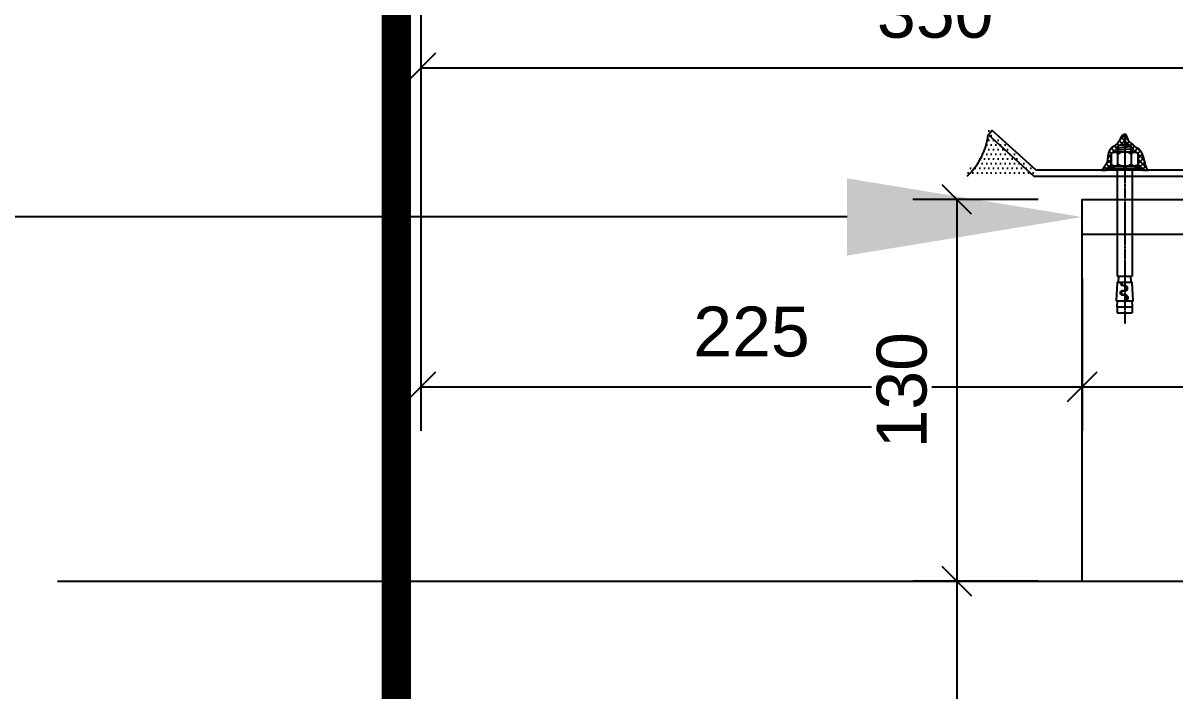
# Model space of a CAD drawing. Header units: millimetres. Extents: x 0 to 119933, y -45162 to 41221.
# Drawn here: x 26351.8 to 26743.8, y 2744.9 to 2972.4 of the extents above; entities that cross this region are included whole.
import ezdxf
from ezdxf import colors
from ezdxf.entities.mleader import LeaderData, LeaderLine
from ezdxf.math import Vec2, Vec3

# ---------------------------------------------------------------- set-up
doc = ezdxf.new("R2010")
doc.units = ezdxf.units.MM
doc.linetypes.add('ACAD_ISO04W100', pattern=[30, 24, -3, 0, -3])
doc.linetypes.add('CENTER', pattern=[2, 1.25, -0.25, 0.25, -0.25])
doc.layers.get('DEFPOINTS').update_dxf_attribs({"color": 166})
for name, color, linetype in [('F_ALUM', 4, 'Continuous'), ('F_CONC', 7, 'Continuous'), ('F_FIXS', 1, 'Continuous'), ('F_SEAL', 8, 'Continuous'), ('F_STEL', 3, 'Continuous'), ('gasket', 1, 'Continuous'), ('Hatch', 8, 'Continuous')]:
    doc.layers.add(name, color=color, linetype=linetype)
doc.styles.add('Arial', font='arial.ttf')
doc.styles.get("Standard").update_dxf_attribs({"font": 'arial.ttf'})
doc.dimstyles.new('10x of Arup4', dxfattribs={"dimscale": 10, "dimtxt": 1.7, "dimasz": 1, "dimexe": 1.5, "dimexo": 1.5, "dimgap": 1, "dimtad": 1, "dimdec": 1, "dimdsep": 46, "dimtxsty": 'Arial', "dimblk": 'OBLIQUE', "dimcen": 0, "dimclrd": 1, "dimclre": 1, "dimclrt": 7, "dimadec": 0, "dimazin": 0, "dimtfac": 1, "dimtdec": 1, "dimtix": 1, "dimtofl": 0, "dimtmove": 2, "dimatfit": 3, "dimfxl": 5, "dimtfill": 1, "dimtolj": 1, "dimtzin": 0, "dimlwd": -1, "dimlwe": -1, "dimarcsym": 0})

# ---------------------------------------------------------------- blocks, each defined once
blk = doc.blocks.new('M10-NUT-S')
at = {"color": 251, "linetype": 'ACAD_ISO04W100', "ltscale": 0.2}
blk.add_line((12.13, 0), (-2.59, 0), dxfattribs=at)
blk.add_lwpolyline([(1.33, -9.25), (4.77, -9.25), (8.21, -9.25, 0.575805), (8.21, -4.62, 0.288675), (8.21, 4.62, 0.575805), (8.21, 9.25), (4.77, 9.25), (1.33, 9.25, 0.575805), (1.33, 4.62, 0.288675), (1.33, -4.62, 0.575805)], format="xyb", close=True)
for points in [[(0, -6.94), (0, 6.93)], [(1.33, 4.62), (4.77, 4.62), (8.21, 4.62)], [(9.54, -6.94), (9.54, 6.93)], [(1.33, -4.62), (4.77, -4.62), (8.21, -4.62)]]:
    blk.add_lwpolyline(points)
blk = doc.blocks.new('M10-NUT-GROUP')
at = {"color": 251, "linetype": 'ACAD_ISO04W100', "ltscale": 0.2}
blk.add_line((22.47, 0), (-3.01, 0), dxfattribs=at)
for p, q in [((1.5, 0.87), (0, 0)), ((1.5, 0), (0, -0.87))]:
    blk.add_line(p, q)
blk.add_lwpolyline([(1.5, -9.88), (1.5, 9.89), (0, 9.89), (0, -9.88)], close=True)
for points in [[(1.5, -6.93), (1.5, 6.93)], [(12.54, 4), (13.29, -4)], [(14.04, 4), (14.79, -4)]]:
    blk.add_lwpolyline(points)
blk.add_lwpolyline([(11.04, 4, 0.267949), (11.17, 4.08), (11.7, 5), (11.88, 5), (12.41, 4.08, 0.57735), (12.67, 4.08), (13.21, 5), (13.38, 5), (13.91, 4.08, 0.57735), (14.17, 4.08), (14.71, 5), (15.71, 4), (15.71, -4), (15.18, -4.52), (14.92, -4.07, 0.57735), (14.66, -4.07), (14.13, -5), (13.96, -5), (13.42, -4.07, 0.579837), (13.16, -4.07), (12.63, -5), (12.46, -5), (11.92, -4.07, 0.579837), (11.66, -4.07), (11.13, -5), (11.04, -5)], format="xyb")
blk.add_blockref('M10-NUT-S', (1.5, 0))
blk = doc.blocks.new('M10-MECHANICAL ANCHOR')
at = {"color": 251, "linetype": 'CENTER'}
blk.add_line((0, 22.29), (0, -104.47), dxfattribs=at)
for p, q in [((-5, 0), (-5, -72.24)), ((5, 0), (5, -72.24)), ((-5, -72.24), (5, -72.24)), ((-4.2, -76.4), (-4, -72.24)), ((4, -72.24), (4.2, -76.4)), ((-5, -93.07), (-4.8, -88.9)), ((-5, -93.07), (-5, -97.24)), ((-5, -93.07), (5, -93.07)), ((4.8, -88.9), (5, -93.07)), ((5, -93.07), (5, -97.24)), ((-5, -97.24), (5, -97.24))]:
    blk.add_line(p, q)
blk.add_lwpolyline([(-12.5, 0), (-12.5, 1.25), (12.5, 1.25), (12.5, 0)], close=True)
for points in [[(-5.83, -88.9), (0.12, -88.9, 1.061049), (-0.75, -85.17, -1.339139), (-0.75, -82.01, 1.339139), (-0.75, -78.84, -0.484532), (-2.61, -76.4), (-5.21, -76.4)], [(-2.17, -76.4, 0.494935), (-0.8, -78.43, -1.315172), (-0.87, -82.41, 1.339139), (-0.87, -84.77, -0.843584), (1.17, -88.9), (5.83, -88.9), (5.21, -76.4)]]:
    blk.add_lwpolyline(points, format="xyb", close=True)
at = {"rotation": 90}
blk.add_blockref('M10-NUT-GROUP', (0, 1.25), dxfattribs=at)
blk = doc.blocks.new('ddddddsflkdajfk')
at = {"xscale": 0.5, "yscale": 0.5, "zscale": 0.5, "rotation": 90}
blk.add_blockref('M10-MECHANICAL ANCHOR', (0, 0), dxfattribs=at)
blk = doc.blocks.new('A$C3041749B')
at = {"layer": 'F_SEAL'}
h = blk.add_hatch(dxfattribs=at)
h.set_pattern_fill('ANSI37', color=256, scale=10)
h.set_pattern_definition([(45, (-31185.409, 144.5434), (-0.883883476, 0.883883476), []), (135, (-31185.409, 144.5434), (-0.883883476, -0.883883476), [])])
edge = h.paths.add_edge_path()
edge.add_line((-1.25, 11.25), (-1.29, 11.19))
edge.add_line((-1.29, 11.19), (-1.34, 11.08))
edge.add_line((-1.34, 11.08), (-1.39, 10.97))
edge.add_line((-1.39, 10.97), (-1.45, 10.87))
edge.add_line((-1.45, 10.87), (-1.5, 10.76))
edge.add_line((-1.5, 10.76), (-1.55, 10.66))
edge.add_line((-1.55, 10.66), (-1.6, 10.55))
edge.add_line((-1.6, 10.55), (-1.66, 10.45))
edge.add_line((-1.66, 10.45), (-1.71, 10.34))
edge.add_line((-1.71, 10.34), (-1.77, 10.24))
edge.add_line((-1.77, 10.24), (-1.82, 10.13))
edge.add_line((-1.82, 10.13), (-1.88, 10.03))
edge.add_line((-1.88, 10.03), (-1.94, 9.93))
edge.add_line((-1.94, 9.93), (-2, 9.82))
edge.add_line((-2, 9.82), (-2.06, 9.72))
edge.add_line((-2.06, 9.72), (-2.12, 9.62))
edge.add_line((-2.12, 9.62), (-2.19, 9.52))
edge.add_line((-2.19, 9.52), (-2.25, 9.42))
edge.add_line((-2.25, 9.42), (-2.32, 9.32))
edge.add_line((-2.32, 9.32), (-2.39, 9.22))
edge.add_line((-2.39, 9.22), (-2.46, 9.13))
edge.add_line((-2.46, 9.13), (-2.53, 9.04))
edge.add_line((-2.53, 9.04), (-2.61, 8.94))
edge.add_line((-2.61, 8.94), (-2.69, 8.86))
edge.add_line((-2.69, 8.86), (-2.77, 8.77))
edge.add_line((-2.77, 8.77), (-2.85, 8.69))
edge.add_line((-2.85, 8.69), (-2.94, 8.61))
edge.add_line((-2.94, 8.61), (-3.03, 8.53))
edge.add_line((-3.03, 8.53), (-3.12, 8.46))
edge.add_line((-3.12, 8.46), (-3.22, 8.39))
edge.add_line((-3.22, 8.39), (-3.32, 8.32))
edge.add_line((-3.32, 8.32), (-3.41, 8.26))
edge.add_line((-3.41, 8.26), (-3.52, 8.2))
edge.add_line((-3.52, 8.2), (-3.62, 8.14))
edge.add_line((-3.62, 8.14), (-3.72, 8.08))
edge.add_line((-3.72, 8.08), (-3.82, 8.01))
edge.add_line((-3.82, 8.01), (-3.92, 7.95))
edge.add_line((-3.92, 7.95), (-4.03, 7.89))
edge.add_line((-4.03, 7.89), (-4.12, 7.83))
edge.add_line((-4.12, 7.83), (-4.22, 7.76))
edge.add_line((-4.22, 7.76), (-4.32, 7.69))
edge.add_line((-4.32, 7.69), (-4.41, 7.62))
edge.add_line((-4.41, 7.62), (-4.5, 7.54))
edge.add_line((-4.5, 7.54), (-4.59, 7.46))
edge.add_line((-4.59, 7.46), (-4.67, 7.38))
edge.add_line((-4.67, 7.38), (-4.75, 7.3))
edge.add_line((-4.75, 7.3), (-4.82, 7.21))
edge.add_line((-4.82, 7.21), (-4.9, 7.11))
edge.add_line((-4.9, 7.11), (-4.97, 7.02))
edge.add_line((-4.97, 7.02), (-5.03, 6.92))
edge.add_line((-5.03, 6.92), (-5.09, 6.82))
edge.add_line((-5.09, 6.82), (-5.15, 6.71))
edge.add_line((-5.15, 6.71), (-5.21, 6.61))
edge.add_line((-5.21, 6.61), (-5.26, 6.5))
edge.add_line((-5.26, 6.5), (-5.31, 6.39))
edge.add_line((-5.31, 6.39), (-5.36, 6.27))
edge.add_line((-5.36, 6.27), (-5.41, 6.16))
edge.add_line((-5.41, 6.16), (-5.45, 6.04))
edge.add_line((-5.45, 6.04), (-5.48, 5.93))
edge.add_line((-5.48, 5.93), (-5.52, 5.81))
edge.add_line((-5.52, 5.81), (-5.55, 5.69))
edge.add_line((-5.55, 5.69), (-5.58, 5.57))
edge.add_line((-5.58, 5.57), (-5.6, 5.44))
edge.add_line((-5.6, 5.44), (-5.63, 5.32))
edge.add_line((-5.63, 5.32), (-5.65, 5.2))
edge.add_line((-5.65, 5.2), (-5.66, 5.07))
edge.add_line((-5.66, 5.07), (-5.68, 4.95))
edge.add_line((-5.68, 4.95), (-5.69, 4.83))
edge.add_line((-5.69, 4.83), (-5.71, 4.7))
edge.add_line((-5.71, 4.7), (-5.72, 4.58))
edge.add_line((-5.72, 4.58), (-5.73, 4.46))
edge.add_line((-5.73, 4.46), (-5.74, 4.34))
edge.add_line((-5.74, 4.34), (-5.75, 4.22))
edge.add_line((-5.75, 4.22), (-5.76, 4.1))
edge.add_line((-5.76, 4.1), (-5.77, 3.98))
edge.add_line((-5.77, 3.98), (-5.78, 3.86))
edge.add_line((-5.78, 3.86), (-5.79, 3.75))
edge.add_line((-5.79, 3.75), (-5.81, 3.64))
edge.add_line((-5.81, 3.64), (-5.82, 3.53))
edge.add_line((-5.82, 3.53), (-5.84, 3.42))
edge.add_line((-5.84, 3.42), (-5.85, 3.31))
edge.add_line((-5.85, 3.31), (-5.87, 3.21))
edge.add_line((-5.87, 3.21), (-5.89, 3.11))
edge.add_line((-5.89, 3.11), (-5.92, 3.02))
edge.add_line((-5.92, 3.02), (-5.95, 2.92))
edge.add_line((-5.95, 2.92), (-5.98, 2.83))
edge.add_line((-5.98, 2.83), (-6.01, 2.74))
edge.add_line((-6.01, 2.74), (-6.05, 2.65))
edge.add_line((-6.05, 2.65), (-6.09, 2.55))
edge.add_line((-6.09, 2.55), (-6.14, 2.46))
edge.add_line((-6.14, 2.46), (-6.19, 2.36))
edge.add_line((-6.19, 2.36), (-6.24, 2.26))
edge.add_line((-6.24, 2.26), (-6.3, 2.16))
edge.add_line((-6.3, 2.16), (-6.37, 2.05))
edge.add_line((-6.37, 2.05), (-6.44, 1.94))
edge.add_line((-6.44, 1.94), (-6.51, 1.82))
edge.add_line((-6.51, 1.82), (-6.6, 1.69))
edge.add_line((-6.6, 1.69), (-6.68, 1.56))
edge.add_line((-6.68, 1.56), (-6.78, 1.42))
edge.add_line((-6.78, 1.42), (-6.88, 1.27))
edge.add_line((-6.88, 1.27), (-6.98, 1.11))
edge.add_line((-6.98, 1.11), (-7.09, 0.95))
edge.add_line((-7.09, 0.95), (-7.21, 0.8))
edge.add_line((-7.21, 0.8), (-7.32, 0.64))
edge.add_line((-7.32, 0.64), (-7.43, 0.49))
edge.add_line((-7.43, 0.49), (-7.54, 0.35))
edge.add_line((-7.54, 0.35), (-7.65, 0.22))
edge.add_line((-7.65, 0.22), (-7.75, 0.1))
edge.add_line((-7.75, 0.1), (-7.84, 0))
edge.add_line((-7.84, 0), (-6.25, 0))
edge.add_line((-6.25, 0), (-6.25, 0.62))
edge.add_line((-6.25, 0.62), (-4.94, 0.62))
edge.add_line((-4.94, 0.62), (-4.94, 1.38))
edge.add_line((-4.94, 1.38), (-3.47, 1.38))
edge.add_arc((-3.47, 2.71), 1.34, 210.1329, 270, ccw=False)
edge.add_line((-4.63, 2.04), (-4.63, 3.76))
edge.add_line((-4.63, 3.76), (-4.63, 5.48))
edge.add_arc((-3.47, 4.81), 1.34, 90, 149.8671, ccw=False)
edge.add_line((-3.47, 6.15), (-2, 6.15))
edge.add_arc((-2.08, 6.15), 0.075, 0, 60)
edge.add_line((-2.04, 6.21), (-2.5, 6.48))
edge.add_line((-2.5, 6.48), (-2.5, 6.56))
edge.add_line((-2.5, 6.56), (-2.04, 6.83))
edge.add_arc((-2.08, 6.9), 0.075, 300, 420)
edge.add_line((-2.04, 6.96), (-2.5, 7.23))
edge.add_line((-2.5, 7.23), (-2.5, 7.31))
edge.add_line((-2.5, 7.31), (-2.04, 7.58))
edge.add_arc((-2.08, 7.65), 0.075, 300, 420)
edge.add_line((-2.04, 7.71), (-2.5, 7.98))
edge.add_line((-2.5, 7.98), (-2, 8.48))
edge.add_line((-2, 8.48), (2, 8.48))
edge.add_line((2, 8.48), (2.26, 8.22))
edge.add_line((2.26, 8.22), (2.04, 8.09))
edge.add_arc((2.07, 8.02), 0.075, 120, 240)
edge.add_line((2.04, 7.96), (2.5, 7.69))
edge.add_line((2.5, 7.69), (2.5, 7.6))
edge.add_line((2.5, 7.6), (2.04, 7.34))
edge.add_arc((2.07, 7.27), 0.0745, 120, 240)
edge.add_line((2.04, 7.21), (2.5, 6.94))
edge.add_line((2.5, 6.94), (2.5, 6.85))
edge.add_line((2.5, 6.85), (2.04, 6.59))
edge.add_arc((2.07, 6.52), 0.0745, 120, 240)
edge.add_line((2.04, 6.46), (2.5, 6.19))
edge.add_line((2.5, 6.19), (2.5, 6.15))
edge.add_line((2.5, 6.15), (3.47, 6.15))
edge.add_arc((3.47, 4.81), 1.34, 30.1329, 90, ccw=False)
edge.add_line((4.62, 5.48), (4.62, 3.76))
edge.add_line((4.62, 3.76), (4.62, 2.04))
edge.add_arc((3.47, 2.71), 1.34, 270, 329.8671, ccw=False)
edge.add_line((3.47, 1.38), (4.94, 1.38))
edge.add_line((4.94, 1.38), (4.94, 0.62))
edge.add_line((4.94, 0.62), (6.25, 0.62))
edge.add_line((6.25, 0.62), (6.25, 0))
edge.add_line((6.25, 0), (8, 0))
edge.add_line((8, 0), (8, 0))
edge.add_line((8, 0), (7.95, 0.05))
edge.add_line((7.95, 0.05), (7.9, 0.11))
edge.add_line((7.9, 0.11), (7.85, 0.17))
edge.add_line((7.85, 0.17), (7.8, 0.23))
edge.add_line((7.8, 0.23), (7.75, 0.29))
edge.add_line((7.75, 0.29), (7.71, 0.35))
edge.add_line((7.71, 0.35), (7.67, 0.41))
edge.add_line((7.67, 0.41), (7.62, 0.48))
edge.add_line((7.62, 0.48), (7.58, 0.54))
edge.add_line((7.58, 0.54), (7.54, 0.61))
edge.add_line((7.54, 0.61), (7.51, 0.68))
edge.add_line((7.51, 0.68), (7.47, 0.75))
edge.add_line((7.47, 0.75), (7.44, 0.82))
edge.add_line((7.44, 0.82), (7.4, 0.89))
edge.add_line((7.4, 0.89), (7.37, 0.97))
edge.add_line((7.37, 0.97), (7.34, 1.04))
edge.add_line((7.34, 1.04), (7.31, 1.12))
edge.add_line((7.31, 1.12), (7.28, 1.19))
edge.add_line((7.28, 1.19), (7.25, 1.27))
edge.add_line((7.25, 1.27), (7.23, 1.34))
edge.add_line((7.23, 1.34), (7.2, 1.42))
edge.add_line((7.2, 1.42), (7.17, 1.5))
edge.add_line((7.17, 1.5), (7.15, 1.58))
edge.add_line((7.15, 1.58), (7.13, 1.65))
edge.add_line((7.13, 1.65), (7.1, 1.73))
edge.add_line((7.1, 1.73), (7.08, 1.81))
edge.add_line((7.08, 1.81), (7.06, 1.89))
edge.add_line((7.06, 1.89), (7.04, 1.97))
edge.add_line((7.04, 1.97), (7.02, 2.05))
edge.add_line((7.02, 2.05), (7, 2.13))
edge.add_line((7, 2.13), (6.98, 2.21))
edge.add_line((6.98, 2.21), (6.96, 2.28))
edge.add_line((6.96, 2.28), (6.94, 2.36))
edge.add_line((6.94, 2.36), (6.92, 2.44))
edge.add_line((6.92, 2.44), (6.9, 2.52))
edge.add_line((6.9, 2.52), (6.88, 2.6))
edge.add_line((6.88, 2.6), (6.86, 2.67))
edge.add_line((6.86, 2.67), (6.84, 2.75))
edge.add_line((6.84, 2.75), (6.83, 2.83))
edge.add_line((6.83, 2.83), (6.81, 2.9))
edge.add_line((6.81, 2.9), (6.79, 2.98))
edge.add_line((6.79, 2.98), (6.77, 3.06))
edge.add_line((6.77, 3.06), (6.76, 3.13))
edge.add_line((6.76, 3.13), (6.74, 3.21))
edge.add_line((6.74, 3.21), (6.72, 3.29))
edge.add_line((6.72, 3.29), (6.7, 3.36))
edge.add_line((6.7, 3.36), (6.68, 3.44))
edge.add_line((6.68, 3.44), (6.67, 3.51))
edge.add_line((6.67, 3.51), (6.65, 3.59))
edge.add_line((6.65, 3.59), (6.63, 3.66))
edge.add_line((6.63, 3.66), (6.61, 3.74))
edge.add_line((6.61, 3.74), (6.59, 3.82))
edge.add_line((6.59, 3.82), (6.57, 3.89))
edge.add_line((6.57, 3.89), (6.55, 3.97))
edge.add_line((6.55, 3.97), (6.53, 4.04))
edge.add_line((6.53, 4.04), (6.51, 4.12))
edge.add_line((6.51, 4.12), (6.49, 4.19))
edge.add_line((6.49, 4.19), (6.47, 4.27))
edge.add_line((6.47, 4.27), (6.45, 4.34))
edge.add_line((6.45, 4.34), (6.43, 4.42))
edge.add_line((6.43, 4.42), (6.4, 4.49))
edge.add_line((6.4, 4.49), (6.38, 4.57))
edge.add_line((6.38, 4.57), (6.36, 4.64))
edge.add_line((6.36, 4.64), (6.33, 4.72))
edge.add_line((6.33, 4.72), (6.31, 4.79))
edge.add_line((6.31, 4.79), (6.28, 4.87))
edge.add_line((6.28, 4.87), (6.26, 4.95))
edge.add_line((6.26, 4.95), (6.23, 5.02))
edge.add_line((6.23, 5.02), (6.2, 5.1))
edge.add_line((6.2, 5.1), (6.18, 5.17))
edge.add_line((6.18, 5.17), (6.15, 5.25))
edge.add_line((6.15, 5.25), (6.12, 5.33))
edge.add_line((6.12, 5.33), (6.09, 5.4))
edge.add_line((6.09, 5.4), (6.06, 5.48))
edge.add_line((6.06, 5.48), (6.02, 5.55))
edge.add_line((6.02, 5.55), (5.99, 5.63))
edge.add_line((5.99, 5.63), (5.96, 5.7))
edge.add_line((5.96, 5.7), (5.92, 5.77))
edge.add_line((5.92, 5.77), (5.89, 5.85))
edge.add_line((5.89, 5.85), (5.85, 5.92))
edge.add_line((5.85, 5.92), (5.81, 5.99))
edge.add_line((5.81, 5.99), (5.77, 6.06))
edge.add_line((5.77, 6.06), (5.73, 6.13))
edge.add_line((5.73, 6.13), (5.69, 6.2))
edge.add_line((5.69, 6.2), (5.65, 6.27))
edge.add_line((5.65, 6.27), (5.6, 6.34))
edge.add_line((5.6, 6.34), (5.56, 6.4))
edge.add_line((5.56, 6.4), (5.51, 6.47))
edge.add_line((5.51, 6.47), (5.46, 6.53))
edge.add_line((5.46, 6.53), (5.42, 6.6))
edge.add_line((5.42, 6.6), (5.37, 6.66))
edge.add_line((5.37, 6.66), (5.31, 6.72))
edge.add_line((5.31, 6.72), (5.26, 6.78))
edge.add_line((5.26, 6.78), (5.21, 6.83))
edge.add_line((5.21, 6.83), (5.15, 6.89))
edge.add_line((5.15, 6.89), (5.1, 6.94))
edge.add_line((5.1, 6.94), (5.04, 6.99))
edge.add_line((5.04, 6.99), (4.98, 7.04))
edge.add_line((4.98, 7.04), (4.92, 7.09))
edge.add_line((4.92, 7.09), (4.85, 7.13))
edge.add_line((4.85, 7.13), (4.79, 7.18))
edge.add_line((4.79, 7.18), (4.72, 7.22))
edge.add_line((4.72, 7.22), (4.66, 7.26))
edge.add_line((4.66, 7.26), (4.59, 7.3))
edge.add_line((4.59, 7.3), (4.52, 7.34))
edge.add_line((4.52, 7.34), (4.45, 7.37))
edge.add_line((4.45, 7.37), (4.38, 7.41))
edge.add_line((4.38, 7.41), (4.31, 7.44))
edge.add_line((4.31, 7.44), (4.24, 7.48))
edge.add_line((4.24, 7.48), (4.17, 7.52))
edge.add_line((4.17, 7.52), (4.1, 7.55))
edge.add_line((4.1, 7.55), (4.03, 7.59))
edge.add_line((4.03, 7.59), (3.96, 7.63))
edge.add_line((3.96, 7.63), (3.9, 7.68))
edge.add_line((3.9, 7.68), (3.83, 7.72))
edge.add_line((3.83, 7.72), (3.77, 7.77))
edge.add_line((3.77, 7.77), (3.71, 7.81))
edge.add_line((3.71, 7.81), (3.65, 7.86))
edge.add_line((3.65, 7.86), (3.59, 7.91))
edge.add_line((3.59, 7.91), (3.53, 7.96))
edge.add_line((3.53, 7.96), (3.47, 8.02))
edge.add_line((3.47, 8.02), (3.41, 8.07))
edge.add_line((3.41, 8.07), (3.35, 8.12))
edge.add_line((3.35, 8.12), (3.29, 8.18))
edge.add_line((3.29, 8.18), (3.24, 8.23))
edge.add_line((3.24, 8.23), (3.18, 8.29))
edge.add_line((3.18, 8.29), (3.12, 8.34))
edge.add_line((3.12, 8.34), (3.07, 8.4))
edge.add_line((3.07, 8.4), (3.01, 8.45))
edge.add_line((3.01, 8.45), (2.95, 8.51))
edge.add_line((2.95, 8.51), (2.9, 8.56))
edge.add_line((2.9, 8.56), (2.84, 8.62))
edge.add_line((2.84, 8.62), (2.78, 8.67))
edge.add_line((2.78, 8.67), (2.72, 8.72))
edge.add_line((2.72, 8.72), (2.66, 8.77))
edge.add_line((2.66, 8.77), (2.6, 8.82))
edge.add_line((2.6, 8.82), (2.54, 8.87))
edge.add_line((2.54, 8.87), (2.48, 8.92))
edge.add_line((2.48, 8.92), (2.42, 8.97))
edge.add_line((2.42, 8.97), (2.36, 9.02))
edge.add_line((2.36, 9.02), (2.29, 9.07))
edge.add_line((2.29, 9.07), (2.23, 9.12))
edge.add_line((2.23, 9.12), (2.17, 9.17))
edge.add_line((2.17, 9.17), (2.11, 9.22))
edge.add_line((2.11, 9.22), (2.05, 9.27))
edge.add_line((2.05, 9.27), (1.99, 9.32))
edge.add_line((1.99, 9.32), (1.93, 9.37))
edge.add_line((1.93, 9.37), (1.87, 9.42))
edge.add_line((1.87, 9.42), (1.82, 9.47))
edge.add_line((1.82, 9.47), (1.76, 9.53))
edge.add_line((1.76, 9.53), (1.7, 9.58))
edge.add_line((1.7, 9.58), (1.65, 9.64))
edge.add_line((1.65, 9.64), (1.6, 9.7))
edge.add_line((1.6, 9.7), (1.55, 9.76))
edge.add_line((1.55, 9.76), (1.5, 9.82))
edge.add_line((1.5, 9.82), (1.45, 9.88))
edge.add_line((1.45, 9.88), (1.4, 9.95))
edge.add_line((1.4, 9.95), (1.36, 10.01))
edge.add_line((1.36, 10.01), (1.31, 10.08))
edge.add_line((1.31, 10.08), (1.27, 10.16))
edge.add_line((1.27, 10.16), (1.23, 10.23))
edge.add_line((1.23, 10.23), (1.2, 10.31))
edge.add_line((1.2, 10.31), (1.16, 10.39))
edge.add_line((1.16, 10.39), (1.13, 10.47))
edge.add_line((1.13, 10.47), (1.1, 10.55))
edge.add_line((1.1, 10.55), (1.07, 10.64))
edge.add_line((1.07, 10.64), (1.04, 10.73))
edge.add_line((1.04, 10.73), (1.02, 10.81))
edge.add_line((1.02, 10.81), (0.99, 10.9))
edge.add_line((0.99, 10.9), (0.97, 10.99))
edge.add_line((0.97, 10.99), (0.94, 11.08))
edge.add_line((0.94, 11.08), (0.92, 11.17))
edge.add_line((0.92, 11.17), (0.89, 11.25))
edge.add_line((0.89, 11.25), (0.87, 11.34))
edge.add_line((0.87, 11.34), (0.84, 11.42))
edge.add_line((0.84, 11.42), (0.81, 11.5))
edge.add_line((0.81, 11.5), (0.78, 11.58))
edge.add_line((0.78, 11.58), (0.75, 11.66))
edge.add_line((0.75, 11.66), (0.72, 11.73))
edge.add_line((0.72, 11.73), (0.69, 11.8))
edge.add_line((0.69, 11.8), (0.65, 11.86))
edge.add_line((0.65, 11.86), (0.61, 11.92))
edge.add_line((0.61, 11.92), (0.57, 11.98))
edge.add_line((0.57, 11.98), (0.53, 12.03))
edge.add_line((0.53, 12.03), (0.48, 12.07))
edge.add_line((0.48, 12.07), (0.43, 12.11))
edge.add_line((0.43, 12.11), (0.37, 12.14))
edge.add_line((0.37, 12.14), (0.31, 12.16))
edge.add_line((0.31, 12.16), (0.24, 12.18))
edge.add_line((0.24, 12.18), (0.18, 12.19))
edge.add_line((0.18, 12.19), (0.1, 12.19))
edge.add_line((0.1, 12.19), (0.03, 12.18))
edge.add_line((0.03, 12.18), (-0.05, 12.17))
edge.add_line((-0.05, 12.17), (-0.13, 12.16))
edge.add_line((-0.13, 12.16), (-0.21, 12.13))
edge.add_line((-0.21, 12.13), (-0.29, 12.11))
edge.add_line((-0.29, 12.11), (-0.37, 12.08))
edge.add_line((-0.37, 12.08), (-0.45, 12.04))
edge.add_line((-0.45, 12.04), (-0.53, 12))
edge.add_line((-0.53, 12), (-0.6, 11.96))
edge.add_line((-0.6, 11.96), (-0.67, 11.91))
edge.add_line((-0.67, 11.91), (-0.74, 11.86))
edge.add_line((-0.74, 11.86), (-0.81, 11.81))
edge.add_line((-0.81, 11.81), (-0.87, 11.75))
edge.add_line((-0.87, 11.75), (-0.92, 11.69))
edge.add_line((-0.92, 11.69), (-0.98, 11.63))
edge.add_line((-0.98, 11.63), (-1.03, 11.57))
edge.add_line((-1.03, 11.57), (-1.08, 11.51))
edge.add_line((-1.08, 11.51), (-1.12, 11.45))
edge.add_line((-1.12, 11.45), (-1.16, 11.38))
edge.add_line((-1.16, 11.38), (-1.21, 11.32))
edge.add_line((-1.21, 11.32), (-1.25, 11.25))
blk.add_lwpolyline([(8, 0), (7.82, 0.21), (7.65, 0.43), (7.51, 0.67), (7.39, 0.93), (7.28, 1.2), (7.18, 1.48), (7.1, 1.76), (7.02, 2.04), (6.95, 2.33), (6.88, 2.61), (6.81, 2.89), (6.75, 3.16), (6.68, 3.44), (6.62, 3.71), (6.55, 3.98), (6.47, 4.25), (6.4, 4.52), (6.31, 4.8), (6.21, 5.07), (6.11, 5.34), (6, 5.62), (5.87, 5.88), (5.73, 6.14), (5.57, 6.38), (5.4, 6.61), (5.21, 6.83), (5.01, 7.02), (4.78, 7.18), (4.54, 7.33), (4.28, 7.46), (4.03, 7.59), (3.8, 7.74), (3.58, 7.92), (3.37, 8.11), (3.16, 8.31), (2.95, 8.51), (2.74, 8.7), (2.53, 8.88), (2.31, 9.06), (2.09, 9.24), (1.87, 9.42), (1.67, 9.62), (1.48, 9.83), (1.32, 10.07), (1.18, 10.34), (1.07, 10.65), (0.97, 10.96), (0.88, 11.28), (0.79, 11.58), (0.67, 11.83), (0.52, 12.03), (0.33, 12.16), (0.08, 12.19), (-0.21, 12.14), (-0.49, 12.02), (-0.75, 11.85), (-0.97, 11.65), (-1.14, 11.42), (-1.29, 11.19), (-1.41, 10.94), (-1.53, 10.7), (-1.65, 10.46), (-1.78, 10.22), (-1.91, 9.98), (-2.05, 9.74), (-2.19, 9.51), (-2.34, 9.28), (-2.51, 9.07), (-2.68, 8.86), (-2.87, 8.66), (-3.08, 8.49), (-3.3, 8.33), (-3.53, 8.19), (-3.77, 8.05), (-4, 7.91), (-4.23, 7.76), (-4.44, 7.59), (-4.64, 7.41), (-4.82, 7.21), (-4.98, 6.99), (-5.13, 6.76), (-5.26, 6.51), (-5.37, 6.26), (-5.46, 5.99), (-5.54, 5.72), (-5.6, 5.44), (-5.65, 5.16), (-5.69, 4.87), (-5.72, 4.59), (-5.74, 4.31), (-5.77, 4.03), (-5.79, 3.77), (-5.82, 3.51), (-5.86, 3.27), (-5.91, 3.04), (-5.98, 2.83), (-6.06, 2.62), (-6.17, 2.4), (-6.3, 2.17), (-6.45, 1.91), (-6.64, 1.63), (-6.86, 1.3), (-7.11, 0.94), (-7.36, 0.58), (-7.61, 0.26), (-7.84, 0)], dxfattribs=at)
blk.add_lwpolyline([(-7.84, 0), (-6.25, 0), (-6.25, 0.62), (-4.94, 0.62), (-4.94, 1.38), (-3.47, 1.38, -0.267328), (-4.63, 2.04), (-4.63, 3.76), (-4.63, 5.48, -0.267328), (-3.47, 6.15), (-2, 6.15, 0.267949), (-2.04, 6.21), (-2.5, 6.48), (-2.5, 6.56), (-2.04, 6.83, 0.57735), (-2.04, 6.96), (-2.5, 7.23), (-2.5, 7.31), (-2.04, 7.58, 0.57735), (-2.04, 7.71), (-2.5, 7.98), (-2, 8.48), (2, 8.48), (2.26, 8.22), (2.04, 8.09, 0.57735), (2.04, 7.96), (2.5, 7.69), (2.5, 7.6), (2.04, 7.34, 0.57735), (2.04, 7.21), (2.5, 6.94), (2.5, 6.85), (2.04, 6.59, 0.57735), (2.04, 6.46), (2.5, 6.19), (2.5, 6.15), (3.47, 6.15, -0.267328), (4.62, 5.48), (4.62, 3.76), (4.62, 2.04, -0.267328), (3.47, 1.38), (4.94, 1.38), (4.94, 0.62), (6.25, 0.62), (6.25, 0), (8, 0)], format="xyb", dxfattribs=at)
at = {"layer": 'F_FIXS', "rotation": 270}
blk.add_blockref('ddddddsflkdajfk', (0, 0), dxfattribs=at)
blk = doc.blocks.new('_OBLIQUE')
at = {"color": 0, "linetype": 'ByBlock'}
blk.add_line((-0.5, -0.5), (0.5, 0.5), dxfattribs=at)
blk = doc.blocks.new('*D167')
at = {"color": 1, "linetype": 'Continuous', "transparency": 16777216}
for p, q in [((-125, -27), (-125, -78.79)), ((125, -27), (125, -78.79)), ((-125, -63.79), (125, -63.79))]:
    blk.add_line(p, q, dxfattribs=at)
at = {"layer": 'DEFPOINTS', "color": 0, "transparency": 16777216}
for p in [(-125, -12, 0.03), (125, -12, 0.03), (125, -63.79)]:
    blk.add_point(p, dxfattribs=at)
at = {"color": 1, "transparency": 16777216, "xscale": 10, "yscale": 10, "zscale": 10, "rotation": 180}
blk.add_blockref('_OBLIQUE', (-125, -63.79), dxfattribs=at)
at = {"color": 1, "transparency": 16777216, "xscale": 10, "yscale": 10, "zscale": 10}
blk.add_blockref('_OBLIQUE', (125, -63.79), dxfattribs=at)
at = {"color": 7, "transparency": 16777216, "insert": (0, -45.11), "char_height": 17, "attachment_point": 5, "style": 'Arial', "bg_fill": 3, "box_fill_scale": 1.1, "bg_fill_color": 256, "bg_fill_true_color": 13158600, "bg_fill_transparency": 0}
blk.add_mtext('\\A1;250', dxfattribs=at)
blk = doc.blocks.new('*D168')
at = {"color": 1, "linetype": 'Continuous', "transparency": 16777216}
for p, q in [((140, 0), (196.96, 0)), ((181.96, 0), (181.96, -200)), ((71, -200), (196.96, -200))]:
    blk.add_line(p, q, dxfattribs=at)
at = {"layer": 'DEFPOINTS', "color": 0, "transparency": 16777216}
for p in [(125, 0, 0.03), (56, -200, 0.03), (181.96, -200)]:
    blk.add_point(p, dxfattribs=at)
at = {"color": 1, "transparency": 16777216, "xscale": 10, "yscale": 10, "zscale": 10}
for p, rotation in [((181.96, 0), 90), ((181.96, -200), 270)]:
    blk.add_blockref('_OBLIQUE', p, dxfattribs=dict(at, rotation=rotation))
at = {"color": 7, "transparency": 16777216, "insert": (163.29, -100), "char_height": 17, "attachment_point": 5, "rotation": 90, "style": 'Arial', "bg_fill": 3, "box_fill_scale": 1.1, "bg_fill_color": 256, "bg_fill_true_color": 13158600, "bg_fill_transparency": 0}
blk.add_mtext('\\A1;200', dxfattribs=at)
blk = doc.blocks.new('*D169')
at = {"color": 1, "linetype": 'Continuous', "transparency": 16777216}
for p, q in [((17, -140), (-10.25, -140)), ((4.75, -140), (4.75, -200)), ((17, -200), (-10.25, -200))]:
    blk.add_line(p, q, dxfattribs=at)
at = {"layer": 'DEFPOINTS', "color": 0, "transparency": 16777216}
for p in [(32, -140, 0.03), (4.75, -200), (32, -200, 0.03)]:
    blk.add_point(p, dxfattribs=at)
at = {"color": 1, "transparency": 16777216, "xscale": 10, "yscale": 10, "zscale": 10}
for p, rotation in [((4.75, -140), 90), ((4.75, -200), 270)]:
    blk.add_blockref('_OBLIQUE', p, dxfattribs=dict(at, rotation=rotation))
at = {"color": 7, "transparency": 16777216, "insert": (-13.93, -170), "char_height": 17, "attachment_point": 5, "rotation": 90, "style": 'Arial', "bg_fill": 3, "box_fill_scale": 1.1, "bg_fill_color": 256, "bg_fill_true_color": 13158600, "bg_fill_transparency": 0}
blk.add_mtext('\\A1;60', dxfattribs=at)
blk = doc.blocks.new('*D170')
at = {"color": 1, "linetype": 'Continuous', "transparency": 16777216}
for p, q in [((44, -215), (44, -260.59)), ((56, -215), (56, -260.59)), ((44, -245.59), (34, -245.59)), ((56, -245.59), (66, -245.59))]:
    blk.add_line(p, q, dxfattribs=at)
at = {"layer": 'DEFPOINTS', "color": 0, "transparency": 16777216}
for p in [(44, -200, 0.03), (56, -200, 0.03), (56, -245.59)]:
    blk.add_point(p, dxfattribs=at)
at = {"color": 1, "transparency": 16777216, "xscale": 10, "yscale": 10, "zscale": 10}
blk.add_blockref('_OBLIQUE', (44, -245.59), dxfattribs=at)
at = {"color": 1, "transparency": 16777216, "xscale": 10, "yscale": 10, "zscale": 10, "rotation": 180}
blk.add_blockref('_OBLIQUE', (56, -245.59), dxfattribs=at)
at = {"color": 7, "transparency": 16777216, "insert": (50, -227.05), "char_height": 17, "attachment_point": 5, "style": 'Arial', "bg_fill": 3, "box_fill_scale": 1.1, "bg_fill_color": 256, "bg_fill_true_color": 13158600, "bg_fill_transparency": 0}
blk.add_mtext('\\A1;12', dxfattribs=at)
blk = doc.blocks.new('*D161')
at = {"color": 1, "linetype": 'Continuous', "transparency": 16777216}
for p, q in [((26487.18, 3007.32), (26487.18, 2833.52)), ((26712.18, 2797.32), (26712.18, 2863.52)), ((26487.18, 2848.52), (26712.18, 2848.52))]:
    blk.add_line(p, q, dxfattribs=at)
at = {"layer": 'DEFPOINTS', "color": 0, "transparency": 16777216}
for p in [(26487.18, 3022.32, 0.86), (26712.18, 2848.52), (26712.18, 2782.32)]:
    blk.add_point(p, dxfattribs=at)
at = {"color": 1, "transparency": 16777216, "xscale": 10, "yscale": 10, "zscale": 10, "rotation": 180}
blk.add_blockref('_OBLIQUE', (26487.18, 2848.52), dxfattribs=at)
at = {"color": 1, "transparency": 16777216, "xscale": 10, "yscale": 10, "zscale": 10}
blk.add_blockref('_OBLIQUE', (26712.18, 2848.52), dxfattribs=at)
at = {"color": 7, "transparency": 16777216, "insert": (26599.68, 2867.2), "char_height": 17, "attachment_point": 5, "style": 'Arial', "bg_fill": 3, "box_fill_scale": 1.1, "bg_fill_color": 256, "bg_fill_true_color": 13158600, "bg_fill_transparency": 0}
blk.add_mtext('\\A1;225', dxfattribs=at)
blk = doc.blocks.new('*D174')
at = {"color": 1, "linetype": 'Continuous', "transparency": 16777216}
for p, q in [((26487.18, 3007.32), (26487.18, 2942.05)), ((26837.18, 2927.32), (26837.18, 2972.05)), ((26487.18, 2957.05), (26837.18, 2957.05))]:
    blk.add_line(p, q, dxfattribs=at)
at = {"layer": 'DEFPOINTS', "color": 0, "transparency": 16777216}
for p in [(26487.18, 3022.32, 0.86), (26837.18, 2957.05), (26837.18, 2912.32)]:
    blk.add_point(p, dxfattribs=at)
at = {"color": 1, "transparency": 16777216, "xscale": 10, "yscale": 10, "zscale": 10, "rotation": 180}
blk.add_blockref('_OBLIQUE', (26487.18, 2957.05), dxfattribs=at)
at = {"color": 1, "transparency": 16777216, "xscale": 10, "yscale": 10, "zscale": 10}
blk.add_blockref('_OBLIQUE', (26837.18, 2957.05), dxfattribs=at)
at = {"color": 7, "transparency": 16777216, "insert": (26662.18, 2975.73), "char_height": 17, "attachment_point": 5, "style": 'Arial', "bg_fill": 3, "box_fill_scale": 1.1, "bg_fill_color": 256, "bg_fill_true_color": 13158600, "bg_fill_transparency": 0}
blk.add_mtext('\\A1;350', dxfattribs=at)
blk = doc.blocks.new('*D175')
at = {"color": 1, "linetype": 'Continuous', "transparency": 16777216}
for p, q in [((26697.18, 2912.32), (26654.56, 2912.32)), ((26669.56, 2912.32), (26669.56, 2782.32)), ((26697.18, 2782.32), (26654.56, 2782.32))]:
    blk.add_line(p, q, dxfattribs=at)
at = {"layer": 'DEFPOINTS', "color": 0, "transparency": 16777216}
for p in [(26712.18, 2912.32), (26669.56, 2782.32), (26712.18, 2782.32)]:
    blk.add_point(p, dxfattribs=at)
at = {"color": 1, "transparency": 16777216, "xscale": 10, "yscale": 10, "zscale": 10}
for p, rotation in [((26669.56, 2912.32), 90), ((26669.56, 2782.32), 270)]:
    blk.add_blockref('_OBLIQUE', p, dxfattribs=dict(at, rotation=rotation))
at = {"color": 7, "transparency": 16777216, "insert": (26650.87, 2847.32), "char_height": 17, "attachment_point": 5, "rotation": 90, "style": 'Arial', "bg_fill": 3, "box_fill_scale": 1.1, "bg_fill_color": 256, "bg_fill_true_color": 13158600, "bg_fill_transparency": 0}
blk.add_mtext('\\A1;130', dxfattribs=at)
blk = doc.blocks.new('*D176')
at = {"color": 1, "linetype": 'Continuous', "transparency": 16777216}
for p, q in [((26697.18, 2782.32), (26654.56, 2782.32)), ((26669.56, 2782.32), (26669.56, 2662.32)), ((26710.14, 2662.32), (26654.56, 2662.32))]:
    blk.add_line(p, q, dxfattribs=at)
at = {"layer": 'DEFPOINTS', "color": 0, "transparency": 16777216}
for p in [(26712.18, 2782.32), (26669.56, 2662.32), (26725.14, 2662.32, 0.86)]:
    blk.add_point(p, dxfattribs=at)
at = {"color": 1, "transparency": 16777216, "xscale": 10, "yscale": 10, "zscale": 10}
for p, rotation in [((26669.56, 2782.32), 90), ((26669.56, 2662.32), 270)]:
    blk.add_blockref('_OBLIQUE', p, dxfattribs=dict(at, rotation=rotation))
at = {"color": 7, "transparency": 16777216, "insert": (26650.88, 2722.32), "char_height": 17, "attachment_point": 5, "rotation": 90, "style": 'Arial', "bg_fill": 3, "box_fill_scale": 1.1, "bg_fill_color": 256, "bg_fill_true_color": 13158600, "bg_fill_transparency": 0}
blk.add_mtext('\\A1;120', dxfattribs=at)
blk = doc.blocks.new('A$C29073de8')
for points in [[(-125, 0), (125, 0), (125, -12), (-125, -12)], [(-56, 0), (-44, 0), (-44, -200), (-56, -200)], [(44, 0), (56, 0), (56, -200), (44, -200)], [(-68, -140), (-56, -140), (-56, -200), (-68, -200)], [(32, -140), (44, -140), (44, -200), (32, -200)]]:
    blk.add_lwpolyline(points, close=True)
dim = blk.add_linear_dim(base=(125, -63.79, -0.03), p1=(-125, -12), p2=(125, -12), dimstyle='10x of Arup4', override={"dimarcsym": 1})
dim.commit()
dim.dimension.update_dxf_attribs({"geometry": '*D167', "text_midpoint": (0, -45.11, -0.03)})
dim = blk.add_linear_dim(base=(4.75, -200, -0.03), p1=(32, -140), p2=(32, -200), angle=90, dimstyle='10x of Arup4', override={"dimarcsym": 1})
dim.commit()
dim.dimension.update_dxf_attribs({"geometry": '*D169', "text_midpoint": (-13.93, -170, -0.03)})
dim = blk.add_linear_dim(base=(181.96, -200, -0.03), p1=(125, 0), p2=(56, -200), angle=90, dimstyle='10x of Arup4', override={"dimarcsym": 1})
dim.commit()
dim.dimension.update_dxf_attribs({"geometry": '*D168', "text_midpoint": (163.29, -100, -0.03)})
dim = blk.add_linear_dim(base=(56, -245.59, -0.03), p1=(44, -200), p2=(56, -200), dimstyle='10x of Arup4', override={"dimarcsym": 1})
dim.commit()
dim.dimension.update_dxf_attribs({"geometry": '*D170', "text_midpoint": (50, -227.05, -0.03)})

msp = doc.modelspace()

# ---------------------------------------------------------------- hatches: boundary and pattern name
at = {"layer": 'gasket'}
h = msp.add_hatch(dxfattribs=at)
h.set_pattern_fill('DOTS', color=8, angle=-180)
h.set_pattern_definition([(180, (52553.5706, -22388.1918), (-0.79375, -1.5875), [0, -1.5875])])
edge = h.paths.add_edge_path()
edge.add_arc((26657.1, 2939.29), 23.36, 305.4816, 352.6333, ccw=False)
edge.add_line((26670.66, 2920.27), (26695.8, 2920.27))
edge.add_line((26695.8, 2920.27), (26695.77, 2922.27))
edge.add_line((26695.77, 2922.27), (26680.27, 2936.3))

# ---------------------------------------------------------------- linework, layer by layer
at = {"layer": 'DEFPOINTS', "color": 2, "linetype": 'CENTER', "ltscale": 100, "const_width": 10}
msp.add_lwpolyline([(26578.8, 3167.1), (27364.37, 3167.1, -0.414214), (27464.37, 3067.1), (27464.37, 2170.91, -0.414214), (27364.37, 2070.91), (26578.8, 2070.91, -0.414214), (26478.8, 2170.91), (26478.8, 3067.1, -0.414214)], format="xyb", close=True, dxfattribs=at)
at = {"layer": 'F_ALUM', "elevation": 0.86}
msp.add_lwpolyline([(26756.78, 2936.42), (26756.78, 2922.27), (26696.54, 2922.27), (26681.61, 2935.78), (26680.27, 2934.3), (26695.77, 2920.27), (26758.78, 2920.27), (26758.78, 2936.42)], dxfattribs=at)
at = {"layer": 'F_CONC', "color": 5}
msp.add_lwpolyline([(26399.77, 2782.32), (26712.18, 2782.32), (26712.18, 2912.32), (26962.18, 2912.32), (26962.18, 2782.32), (27286.57, 2782.32)], dxfattribs=at)
at = {"layer": 'F_CONC', "color": 5, "elevation": 0.86}
msp.add_lwpolyline([(26363.59, 2782.32), (26898.48, 2782.32), (26898.48, 2782.32), (27852.71, 2782.32)], dxfattribs=at)
at = {"layer": 'Hatch'}
msp.add_arc((26657.1, 2937.29, 0.86), 23.36, 313.2244, 352.6333, dxfattribs=at)

# ---------------------------------------------------------------- block references
msp.add_blockref('A$C3041749B', (26726.66, 2922.27, 0.86))

# ---------------------------------------------------------------- next in the draw order: block references
at = {"layer": 'F_STEL'}
msp.add_blockref('A$C29073de8', (26837.18, 2912.32), dxfattribs=at)

# ---------------------------------------------------------------- next in the draw order: dimensions: what is measured, and where the dimension line sits
dim = msp.add_linear_dim(base=(26712.18, 2848.52), p1=(26487.18, 3022.32, 0.86), p2=(26712.18, 2782.32), dimstyle='10x of Arup4', override={"dimarcsym": 1})
dim.commit()
dim.dimension.update_dxf_attribs({"geometry": '*D161', "text_midpoint": (26599.68, 2867.2)})

# ---------------------------------------------------------------- next in the draw order: dimensions: what is measured, and where the dimension line sits
dim = msp.add_linear_dim(base=(26837.18, 2957.05), p1=(26487.18, 3022.32, 0.86), p2=(26837.18, 2912.32), dimstyle='10x of Arup4', override={"dimarcsym": 1})
dim.commit()
dim.dimension.update_dxf_attribs({"geometry": '*D174', "text_midpoint": (26662.18, 2975.73)})

# ---------------------------------------------------------------- next in the draw order: dimensions: what is measured, and where the dimension line sits
dim = msp.add_linear_dim(base=(26669.56, 2782.32), p1=(26712.18, 2912.32), p2=(26712.18, 2782.32), angle=90, dimstyle='10x of Arup4', override={"dimarcsym": 1})
dim.commit()
dim.dimension.update_dxf_attribs({"geometry": '*D175', "text_midpoint": (26650.87, 2847.32)})

# ---------------------------------------------------------------- next in the draw order: dimensions: what is measured, and where the dimension line sits
dim = msp.add_linear_dim(base=(26669.56, 2662.32), p1=(26712.18, 2782.32), p2=(26725.14, 2662.32, 0.86), angle=90, dimstyle='10x of Arup4', override={"dimarcsym": 1})
dim.commit()
dim.dimension.update_dxf_attribs({"geometry": '*D176', "text_midpoint": (26650.88, 2722.32)})

# ---------------------------------------------------------------- next in the draw order: leaders
ml = msp.add_multileader_mtext('Standard')
ml.set_content('{\\fSimSun|b0|i0|c134|p2;②}', color=256)
ml.set_leader_properties()
ml.build(insert=Vec2(0, 0))
ml.multileader.update_dxf_attribs({"arrow_head_size": 80, "scale": 20})
ctx = ml.context
ctx.base_point, ctx.scale, ctx.char_height, ctx.arrow_head_size, ctx.landing_gap_size, ctx.plane_origin = Vec3(26059.37, 2906.32), 20, 80, 80, 40, Vec3(26712.18, 2906.32)
ctx.text_align_type = 2
notes = []
notes.append((ctx, [(0, (1, 1, 0), (26406.19, 2906.32), (-1, 0), 160, [(0, [(26712.18, 2906.32)], 0, [])])]))
ctx.mtext.insert, ctx.mtext.rotation, ctx.mtext.alignment, ctx.mtext.flow_direction = Vec3(26206.19, 2952.8), -6.116046, 3, 5
for ctx, leaders in notes:
    for number, flags, end, landing, length, lines in leaders:
        leader = LeaderData()
        leader.index, (leader.has_last_leader_line, leader.has_dogleg_vector, leader.attachment_direction) = number, flags
        leader.last_leader_point, leader.dogleg_vector, leader.dogleg_length = Vec3(end), Vec3(landing), length
        for number, points, colour, breaks in lines:
            line = LeaderLine()
            line.index, line.vertices, line.color, line.breaks = number, Vec3.list(points), colors.encode_raw_color(colour), breaks
            leader.lines.append(line)
        ctx.leaders.append(leader)

doc.saveas('drawing.dxf')
